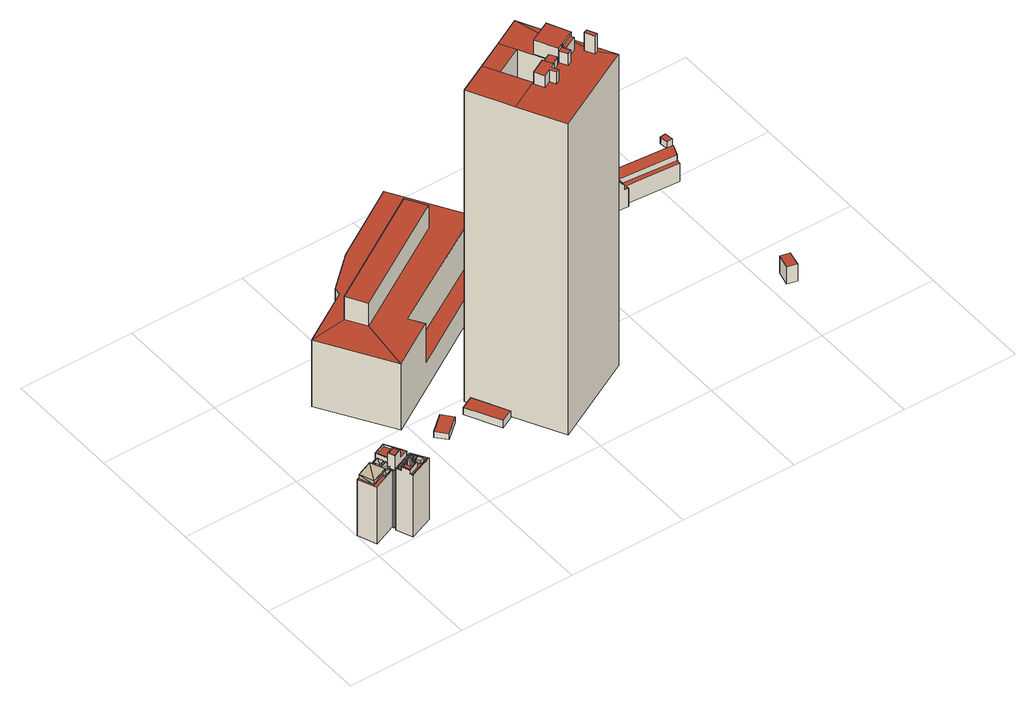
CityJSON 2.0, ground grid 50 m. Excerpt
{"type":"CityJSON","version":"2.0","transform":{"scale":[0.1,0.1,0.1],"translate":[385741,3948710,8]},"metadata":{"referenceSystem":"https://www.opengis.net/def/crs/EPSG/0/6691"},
"CityObjects":{
"building1":{"type":"Building","attributes":{"延べ面積換算係数":"1","大字・町コード":"1","町・丁目コード":"3","13+区市町村コード+大字・町コード+町・丁目コード":"13103001003","class":"3002","usage":"401","measuredHeight":29.2,"storeysAboveGround":8,"storeysBelowGround":1,"RiverFloodingRiskAttribute.description":"10","RiverFloodingRiskAttribute.rank":"2","RiverFloodingRiskAttribute.depth":0.51,"RiverFloodingRiskAttribute.adminType":"2","RiverFloodingRiskAttribute.scale":"2","BuildingDetailAttribute.buildingRoofEdgeArea":167.63,"BuildingDetailAttribute.fireproofStructureType":"1001","BuildingDetailAttribute.urbanPlanType":"21","BuildingDetailAttribute.areaClassificationType":"22","BuildingDetailAttribute.districtsAndZonesType":"10","BuildingDetailAttribute.landUseType":"212","BuildingDetailAttribute.detailedUsage":"1210","BuildingDetailAttribute.specifiedBuildingCoverageRate":80,"BuildingDetailAttribute.specifiedFloorAreaRate":700,"BuildingDetailAttribute.surveyYear":2021,"BuildingIDAttribute.prefecture":"13","BuildingIDAttribute.city":"13103"},"address":[{"country":"日本","locality":"東京都港区赤坂三丁目"}],"children":["building1-1"],"geometry":[{"type":"Solid","lod":"2","boundaries":[[[[0,1,2,3,4,5]],[[6,7,8,9]],[[10,11,12,13,14,15,16,17]],[[18,19,9,8]],[[20,21,22,23,24,25,26,27]],[[28,29,30,31]],[[32,33,34,35]],[[36,37,38,19,18]],[[7,6,39,40,41,42,43]],[[44,28,31,45]],[[46,44,45,47]],[[29,46,47,30]],[[2,8,7,43,3]],[[12,11,41,40]],[[14,13,39,6]],[[31,30,22,21]],[[34,33,28,44]],[[15,14,6,9]],[[11,10,37,36,23,22,30,47,41]],[[36,18,24,23]],[[17,16,19,38]],[[47,45,42,41]],[[25,24,18,8,2,1]],[[13,12,40,39]],[[5,27,26,0]],[[0,26,25,1]],[[16,15,9,19]],[[45,31,21,20,4,3,43,42]],[[35,34,44,46]],[[10,17,38,37]],[[32,35,46,29]],[[33,32,29,28]],[[4,20,27,5]]]],"semantics":{"surfaces":[{"type":"GroundSurface"},{"type":"RoofSurface"},{"type":"WallSurface"}],"values":[[0,1,1,1,1,1,1,1,1,1,1,1,2,2,2,2,2,2,2,2,2,2,2,2,2,2,2,2,2,2,2,2,2]]}}]},
"building1-1":{"type":"BuildingInstallation","parents":["building1"],"geometry":[{"type":"MultiSurface","lod":"2","boundaries":[[[48,49,50]],[[51,48,50]],[[52,48,51]],[[53,52,51]],[[52,53,54]],[[53,55,54]],[[56,55,53]],[[57,56,53]],[[58,59,50]],[[49,58,50]],[[54,55,60]],[[61,54,60]],[[62,63,59]],[[58,62,59]],[[64,63,62]],[[22,64,62]],[[56,65,55]],[[55,65,60]],[[22,23,66]],[[64,22,66]],[[67,68,69]],[[70,67,69]],[[67,56,57]],[[67,65,56]],[[67,71,65]],[[70,71,67]],[[23,69,68]],[[66,23,68]],[[72,73,74]],[[75,72,74]],[[72,75,76]],[[77,72,76]],[[71,61,60]],[[65,71,60]],[[78,76,75]],[[74,78,75]],[[79,78,74]],[[73,79,74]],[[79,77,76]],[[78,79,76]],[[53,51,57]],[[57,51,50]],[[67,57,59]],[[68,67,64]],[[68,64,66]],[[64,59,63]],[[50,59,57]],[[64,67,59]],[[73,72,77,79]],[[48,58,49]],[[22,69,23]],[[62,58,22]],[[54,61,52]],[[52,58,48]],[[61,71,70]],[[69,22,70]],[[70,22,58]],[[52,61,70]],[[52,70,58]]]}]},
"building2":{"type":"Building","attributes":{"延べ面積換算係数":"1","大字・町コード":"1","町・丁目コード":"3","13+区市町村コード+大字・町コード+町・丁目コード":"13103001003","class":"3002","usage":"401","measuredHeight":29.1,"storeysAboveGround":8,"storeysBelowGround":0,"RiverFloodingRiskAttribute.description":"10","RiverFloodingRiskAttribute.rank":"2","RiverFloodingRiskAttribute.depth":0.6,"RiverFloodingRiskAttribute.adminType":"2","RiverFloodingRiskAttribute.scale":"2","BuildingDetailAttribute.buildingRoofEdgeArea":76.33,"BuildingDetailAttribute.fireproofStructureType":"1001","BuildingDetailAttribute.urbanPlanType":"21","BuildingDetailAttribute.areaClassificationType":"22","BuildingDetailAttribute.districtsAndZonesType":"10","BuildingDetailAttribute.landUseType":"212","BuildingDetailAttribute.detailedUsage":"1210","BuildingDetailAttribute.specifiedBuildingCoverageRate":80,"BuildingDetailAttribute.specifiedFloorAreaRate":700,"BuildingDetailAttribute.surveyYear":2021,"BuildingIDAttribute.prefecture":"13","BuildingIDAttribute.city":"13103"},"address":[{"country":"日本","locality":"東京都港区赤坂三丁目"}],"children":["building2-1","building2-2"],"geometry":[{"type":"Solid","lod":"2","boundaries":[[[[80,81,82,83]],[[84,85,86,87]],[[88,89,90,91]],[[92,93,94,95]],[[94,93,88,91]],[[96,97,98,99,100,101,102,103,104,105]],[[85,106,107,86]],[[108,109,110,111]],[[90,89,112]],[[106,113,114,107]],[[115,116,92,95]],[[117,118,119,116,115]],[[113,84,87,114]],[[100,99,116,119]],[[102,86,107,103]],[[110,109,113,106]],[[109,108,84,113]],[[99,98,92,116]],[[111,110,106,85]],[[101,100,119,118]],[[117,87,86,102,101,118]],[[96,105,89,88]],[[97,96,88,93]],[[82,94,91,83]],[[114,87,117,115,80,83,91,90]],[[105,104,112,89]],[[81,95,94,82]],[[80,115,95,81]],[[107,114,90,112,104,103]],[[108,111,85,84]],[[98,97,93,92]]]],"semantics":{"surfaces":[{"type":"GroundSurface"},{"type":"RoofSurface"},{"type":"WallSurface"}],"values":[[0,1,1,1,1,1,1,1,1,1,1,1,1,2,2,2,2,2,2,2,2,2,2,2,2,2,2,2,2,2,2]]}}]},
"building2-1":{"type":"BuildingInstallation","parents":["building2"],"geometry":[{"type":"MultiSurface","lod":"2","boundaries":[[[120,121,122,123]],[[124,125,126,127]],[[128,129,130]],[[131,132,133,134]],[[135,136,137,138]],[[139,121,120,140]],[[122,121,139,141]],[[142,123,122,141]],[[140,142,141,139]],[[140,120,123,142]],[[131,134,143,144]],[[132,131,144,136,135]],[[136,144,143,137]],[[145,124,127,146]],[[137,143,134,133,138]],[[125,124,145,130,129]],[[146,128,130,145]],[[132,135,138,133]],[[127,126,128,146]],[[126,125,129,128]],[[130,128,126,128]]]}]},
"building2-2":{"type":"BuildingInstallation","parents":["building2"],"geometry":[{"type":"MultiSurface","lod":"2","boundaries":[[[147,148,149,150]],[[150,149,151,152]],[[147,150,152,153]],[[153,152,151,154]],[[149,148,154,151]],[[148,147,153,154]]]}]},
"building3":{"type":"Building","attributes":{"class":"9999","usage":"461","measuredHeight":-9999,"storeysAboveGround":9999,"storeysBelowGround":9999,"RiverFloodingRiskAttribute.description":"10","RiverFloodingRiskAttribute.rank":"1","RiverFloodingRiskAttribute.depth":0.32,"RiverFloodingRiskAttribute.adminType":"2","RiverFloodingRiskAttribute.scale":"2","BuildingDetailAttribute.buildingRoofEdgeArea":-9999,"BuildingDetailAttribute.fireproofStructureType":"1011","BuildingDetailAttribute.urbanPlanType":"21","BuildingDetailAttribute.areaClassificationType":"22","BuildingDetailAttribute.districtsAndZonesType":"10","BuildingDetailAttribute.landUseType":"212","BuildingDetailAttribute.detailedUsage":"0","BuildingDetailAttribute.specifiedBuildingCoverageRate":80,"BuildingDetailAttribute.specifiedFloorAreaRate":700,"BuildingDetailAttribute.surveyYear":"0001","BuildingIDAttribute.prefecture":"13","BuildingIDAttribute.city":"13101"},"geometry":[{"type":"Solid","lod":"2","boundaries":[[[[155,156,157,158]],[[159,160,161,162]],[[156,161,160,157]],[[157,160,159,158]],[[155,162,161,156]],[[158,159,162,155]]]],"semantics":{"surfaces":[{"type":"GroundSurface"},{"type":"RoofSurface"},{"type":"WallSurface"}],"values":[[0,1,2,2,2,2]]}}]},
"building4":{"type":"Building","attributes":{"class":"3001","usage":"461","measuredHeight":4,"storeysAboveGround":9999,"storeysBelowGround":9999,"RiverFloodingRiskAttribute.description":"10","RiverFloodingRiskAttribute.rank":"1","RiverFloodingRiskAttribute.depth":0.19,"RiverFloodingRiskAttribute.adminType":"2","RiverFloodingRiskAttribute.scale":"2","BuildingDetailAttribute.buildingRoofEdgeArea":-9999,"BuildingDetailAttribute.fireproofStructureType":"1011","BuildingDetailAttribute.urbanPlanType":"21","BuildingDetailAttribute.areaClassificationType":"22","BuildingDetailAttribute.districtsAndZonesType":"10","BuildingDetailAttribute.landUseType":"212","BuildingDetailAttribute.detailedUsage":"0","BuildingDetailAttribute.specifiedBuildingCoverageRate":80,"BuildingDetailAttribute.specifiedFloorAreaRate":700,"BuildingDetailAttribute.surveyYear":"0001","BuildingIDAttribute.prefecture":"13","BuildingIDAttribute.city":"13101"},"geometry":[{"type":"Solid","lod":"2","boundaries":[[[[163,164,165,166]],[[167,168,169,170]],[[164,169,168,165]],[[163,170,169,164]],[[165,168,167,166]],[[166,167,170,163]]]],"semantics":{"surfaces":[{"type":"GroundSurface"},{"type":"RoofSurface"},{"type":"WallSurface"}],"values":[[0,1,2,2,2,2]]}}]},
"building5":{"type":"Building","attributes":{"延べ面積換算係数":"1","大字・町コード":"46","町・丁目コード":"2","13+区市町村コード+大字・町コード+町・丁目コード":"13101046002","class":"3002","usage":"401","measuredHeight":43.5,"storeysAboveGround":9,"storeysBelowGround":1,"RiverFloodingRiskAttribute.description":"10","RiverFloodingRiskAttribute.rank":"1","RiverFloodingRiskAttribute.depth":0.31,"RiverFloodingRiskAttribute.adminType":"2","RiverFloodingRiskAttribute.scale":"2","LandSlideRiskAttribute.description":"1","LandSlideRiskAttribute.areaType":"2","BuildingDetailAttribute.buildingRoofEdgeArea":3241.76,"BuildingDetailAttribute.fireproofStructureType":"1001","BuildingDetailAttribute.urbanPlanType":"21","BuildingDetailAttribute.areaClassificationType":"22","BuildingDetailAttribute.districtsAndZonesType":"10","BuildingDetailAttribute.landUseType":"212","BuildingDetailAttribute.detailedUsage":"1210","BuildingDetailAttribute.specifiedBuildingCoverageRate":80,"BuildingDetailAttribute.specifiedFloorAreaRate":500,"BuildingDetailAttribute.surveyYear":2021,"BuildingIDAttribute.prefecture":"13","BuildingIDAttribute.city":"13101"},"address":[{"country":"日本","locality":"東京都千代田区永田町二丁目"}],"geometry":[{"type":"Solid","lod":"2","boundaries":[[[[171,172,173,174,175,176,177]],[[178,179,180,181]],[[182,183,184,185,186,187,188,189,190,191,192,193,194]],[[190,189,186,185]],[[195,196,197,198]],[[197,196,191,190,175,174]],[[177,184,183,171]],[[175,190,185,176]],[[171,183,182,172]],[[192,191,196,195]],[[181,180,189,188]],[[176,185,184,177]],[[172,182,194,173]],[[178,181,188,187]],[[193,198,197,174,173,194]],[[193,192,195,198]],[[180,179,186,189]],[[179,178,187,186]]]],"semantics":{"surfaces":[{"type":"GroundSurface"},{"type":"RoofSurface"},{"type":"WallSurface"}],"values":[[0,1,1,1,1,2,2,2,2,2,2,2,2,2,2,2,2,2]]}}]},
"building6":{"type":"Building","attributes":{"name":"プルデンシャルタワー","延べ面積換算係数":"1","大字・町コード":"46","町・丁目コード":"2","13+区市町村コード+大字・町コード+町・丁目コード":"13101046002","class":"3002","usage":"401","measuredHeight":160.5,"storeysAboveGround":38,"storeysBelowGround":0,"RiverFloodingRiskAttribute.description":"10","RiverFloodingRiskAttribute.rank":"1","RiverFloodingRiskAttribute.depth":0.19,"RiverFloodingRiskAttribute.adminType":"2","RiverFloodingRiskAttribute.scale":"2","BuildingDetailAttribute.buildingRoofEdgeArea":1747.64,"BuildingDetailAttribute.fireproofStructureType":"1001","BuildingDetailAttribute.urbanPlanType":"21","BuildingDetailAttribute.areaClassificationType":"22","BuildingDetailAttribute.districtsAndZonesType":"10","BuildingDetailAttribute.landUseType":"212","BuildingDetailAttribute.detailedUsage":"1210","BuildingDetailAttribute.specifiedBuildingCoverageRate":80,"BuildingDetailAttribute.specifiedFloorAreaRate":500,"BuildingDetailAttribute.surveyYear":2021,"BuildingIDAttribute.prefecture":"13","BuildingIDAttribute.city":"13101"},"address":[{"country":"日本","locality":"東京都千代田区永田町二丁目"}],"geometry":[{"type":"Solid","lod":"2","boundaries":[[[[199,200,201,202,203,204,205,206]],[[203,200,199,204]],[[207,208,209,210]],[[211,212,213,208,207,214,215,210,209,216,217,218,219,220,221,222,223,224,225,226,227,228,229,230,231,232,233,234,235,236,237,238,239,240,241]],[[232,231,211,242]],[[243,230,229,244]],[[245,246,247,248,249,250,251,252,253]],[[254,255,256,257]],[[258,259,260,261]],[[262,263,264,265]],[[266,267,268,269]],[[216,209,228,227]],[[212,211,243,244,270]],[[271,272,273,274,275,276,277,278]],[[242,211,241]],[[223,269,268,224]],[[225,272,271,226]],[[232,259,258,233]],[[234,261,248,247,235]],[[274,267,221,220,264,275]],[[230,199,206,231]],[[211,205,204,243]],[[239,252,251,240]],[[203,270,244,229,228,200]],[[207,256,255,214]],[[238,253,252,239]],[[273,268,267,274]],[[200,228,209,208,201]],[[236,246,245,237]],[[214,255,254,215]],[[201,208,213,202]],[[240,251,250,241]],[[224,268,273,272,225]],[[231,206,205,211]],[[227,278,277,216]],[[217,263,262,218]],[[242,260,259,232]],[[233,258,261,234]],[[241,250,249,260,242]],[[221,267,266,222]],[[210,257,256,207]],[[222,266,269,223]],[[237,245,253,238]],[[219,265,264,220]],[[243,204,199,230]],[[275,264,263,276]],[[235,247,246,236]],[[218,262,265,219]],[[215,254,257,210]],[[202,213,212,270,203]],[[248,261,260,249]],[[277,276,263,217,216]],[[226,271,278,227]]]],"semantics":{"surfaces":[{"type":"GroundSurface"},{"type":"RoofSurface"},{"type":"WallSurface"}],"values":[[0,0,1,1,1,1,1,1,1,1,1,1,1,1,1,2,2,2,2,2,2,2,2,2,2,2,2,2,2,2,2,2,2,2,2,2,2,2,2,2,2,2,2,2,2,2,2,2,2,2,2,2,2]]}}]},
"building7":{"type":"Building","attributes":{"class":"9999","usage":"461","measuredHeight":4,"storeysAboveGround":9999,"storeysBelowGround":9999,"RiverFloodingRiskAttribute.description":"10","RiverFloodingRiskAttribute.rank":"2","RiverFloodingRiskAttribute.depth":0.87,"RiverFloodingRiskAttribute.adminType":"2","RiverFloodingRiskAttribute.scale":"2","BuildingDetailAttribute.buildingRoofEdgeArea":-9999,"BuildingDetailAttribute.fireproofStructureType":"1011","BuildingDetailAttribute.urbanPlanType":"21","BuildingDetailAttribute.areaClassificationType":"22","BuildingDetailAttribute.districtsAndZonesType":"10","BuildingDetailAttribute.landUseType":"212","BuildingDetailAttribute.detailedUsage":"0","BuildingDetailAttribute.specifiedBuildingCoverageRate":80,"BuildingDetailAttribute.specifiedFloorAreaRate":500,"BuildingDetailAttribute.surveyYear":"0001","BuildingIDAttribute.prefecture":"13","BuildingIDAttribute.city":"13101"},"geometry":[{"type":"Solid","lod":"2","boundaries":[[[[279,280,281,282]],[[283,284,285,286]],[[280,285,284,281]],[[282,283,286,279]],[[279,286,285,280]],[[281,284,283,282]]]],"semantics":{"surfaces":[{"type":"GroundSurface"},{"type":"RoofSurface"},{"type":"WallSurface"}],"values":[[0,1,2,2,2,2]]}}]},
"building8":{"type":"Building","attributes":{"class":"3001","usage":"461","measuredHeight":5.2,"storeysAboveGround":9999,"storeysBelowGround":9999,"RiverFloodingRiskAttribute.description":"10","RiverFloodingRiskAttribute.rank":"2","RiverFloodingRiskAttribute.depth":1.61,"RiverFloodingRiskAttribute.adminType":"2","RiverFloodingRiskAttribute.scale":"2","LandSlideRiskAttribute.description":"1","LandSlideRiskAttribute.areaType":"1","BuildingDetailAttribute.buildingRoofEdgeArea":-9999,"BuildingDetailAttribute.fireproofStructureType":"1011","BuildingDetailAttribute.urbanPlanType":"21","BuildingDetailAttribute.areaClassificationType":"22","BuildingDetailAttribute.districtsAndZonesType":"10","BuildingDetailAttribute.landUseType":"212","BuildingDetailAttribute.detailedUsage":"0","BuildingDetailAttribute.specifiedBuildingCoverageRate":80,"BuildingDetailAttribute.specifiedFloorAreaRate":500,"BuildingDetailAttribute.surveyYear":"0001","BuildingIDAttribute.prefecture":"13","BuildingIDAttribute.city":"13101"},"geometry":[{"type":"Solid","lod":"2","boundaries":[[[[287,288,289,290,291,292,293,294,295,296,297,298,299,300,301,302,303,304,305,306,307,308,309,310,311,312,313,314,315,316]],[[317,318,319,320,321,322,323,324,325,326,327,328,329,330,331,332,333,334,335,336,337,338,339,340,341,342,343,344,345,346]],[[295,335,334,296]],[[303,327,326,304]],[[313,317,346,314]],[[300,330,329,301]],[[288,342,341,289]],[[298,332,331,299]],[[292,338,337,293]],[[309,321,320,310]],[[308,322,321,309]],[[297,333,332,298]],[[290,340,339,291]],[[299,331,330,300]],[[289,341,340,290]],[[302,328,327,303]],[[315,345,344,316]],[[307,323,322,308]],[[294,336,335,295]],[[312,318,317,313]],[[293,337,336,294]],[[291,339,338,292]],[[311,319,318,312]],[[306,324,323,307]],[[296,334,333,297]],[[304,326,325,305]],[[314,346,345,315]],[[287,343,342,288]],[[305,325,324,306]],[[310,320,319,311]],[[301,329,328,302]],[[316,344,343,287]]]],"semantics":{"surfaces":[{"type":"GroundSurface"},{"type":"RoofSurface"},{"type":"WallSurface"}],"values":[[0,1,2,2,2,2,2,2,2,2,2,2,2,2,2,2,2,2,2,2,2,2,2,2,2,2,2,2,2,2,2,2]]}}]},
"building9":{"type":"Building","attributes":{"class":"3003","usage":"461","measuredHeight":8.2,"storeysAboveGround":9999,"storeysBelowGround":9999,"BuildingDetailAttribute.buildingRoofEdgeArea":-9999,"BuildingDetailAttribute.fireproofStructureType":"1011","BuildingDetailAttribute.urbanPlanType":"21","BuildingDetailAttribute.areaClassificationType":"22","BuildingDetailAttribute.districtsAndZonesType":"10","BuildingDetailAttribute.landUseType":"214","BuildingDetailAttribute.detailedUsage":"0","BuildingDetailAttribute.specifiedBuildingCoverageRate":80,"BuildingDetailAttribute.specifiedFloorAreaRate":500,"BuildingDetailAttribute.surveyYear":"0001","BuildingIDAttribute.prefecture":"13","BuildingIDAttribute.city":"13101"},"geometry":[{"type":"Solid","lod":"2","boundaries":[[[[347,348,349,350]],[[351,352,353,354]],[[348,353,352,349]],[[347,354,353,348]],[[350,351,354,347]],[[349,352,351,350]]]],"semantics":{"surfaces":[{"type":"GroundSurface"},{"type":"RoofSurface"},{"type":"WallSurface"}],"values":[[0,1,2,2,2,2]]}}]},
"building10":{"type":"Building","attributes":{"延べ面積換算係数":"1","大字・町コード":"46","町・丁目コード":"2","13+区市町村コード+大字・町コード+町・丁目コード":"13101046002","class":"3001","usage":"422","measuredHeight":15.3,"storeysAboveGround":2,"storeysBelowGround":0,"RiverFloodingRiskAttribute.description":"10","RiverFloodingRiskAttribute.rank":"2","RiverFloodingRiskAttribute.depth":0.81,"RiverFloodingRiskAttribute.adminType":"2","RiverFloodingRiskAttribute.scale":"2","LandSlideRiskAttribute.description":"1","LandSlideRiskAttribute.areaType":"1","BuildingDetailAttribute.buildingRoofEdgeArea":221.58,"BuildingDetailAttribute.fireproofStructureType":"1001","BuildingDetailAttribute.urbanPlanType":"21","BuildingDetailAttribute.areaClassificationType":"22","BuildingDetailAttribute.districtsAndZonesType":"10","BuildingDetailAttribute.landUseType":"214","BuildingDetailAttribute.detailedUsage":"1121","BuildingDetailAttribute.specifiedBuildingCoverageRate":80,"BuildingDetailAttribute.specifiedFloorAreaRate":500,"BuildingDetailAttribute.surveyYear":2021,"BuildingIDAttribute.prefecture":"13","BuildingIDAttribute.city":"13101"},"address":[{"country":"日本","locality":"東京都千代田区永田町二丁目"}],"geometry":[{"type":"Solid","lod":"2","boundaries":[[[[355,356,357,358,359,360]],[[361,362,363,364,365]],[[366,362,361]],[[364,361,365]],[[367,368,369,370,371,372]],[[373,374,375,376,377,366,378]],[[379,378,361]],[[361,364,380,379]],[[378,366,361]],[[375,381,376]],[[381,375,374]],[[382,362,366]],[[377,376,381,374,373,359,358]],[[356,368,367,357]],[[355,360,380,364,363,370,369]],[[382,372,371,362]],[[355,369,368,356]],[[367,372,382,366,377,358,357]],[[378,379,380,360,359,373]],[[362,371,370,363]]]],"semantics":{"surfaces":[{"type":"GroundSurface"},{"type":"RoofSurface"},{"type":"WallSurface"}],"values":[[0,1,1,1,1,1,1,1,1,1,1,1,2,2,2,2,2,2,2,2]]}}]},
"building11":{"type":"Building","attributes":{"class":"9999","usage":"461","measuredHeight":-9999,"storeysAboveGround":9999,"storeysBelowGround":9999,"RiverFloodingRiskAttribute.description":"10","RiverFloodingRiskAttribute.rank":"1","RiverFloodingRiskAttribute.depth":0.05,"RiverFloodingRiskAttribute.adminType":"2","RiverFloodingRiskAttribute.scale":"2","BuildingDetailAttribute.buildingRoofEdgeArea":-9999,"BuildingDetailAttribute.fireproofStructureType":"1011","BuildingDetailAttribute.urbanPlanType":"21","BuildingDetailAttribute.areaClassificationType":"22","BuildingDetailAttribute.districtsAndZonesType":"10","BuildingDetailAttribute.landUseType":"214","BuildingDetailAttribute.detailedUsage":"0","BuildingDetailAttribute.specifiedBuildingCoverageRate":80,"BuildingDetailAttribute.specifiedFloorAreaRate":500,"BuildingDetailAttribute.surveyYear":"0001","BuildingIDAttribute.prefecture":"13","BuildingIDAttribute.city":"13101"},"geometry":[{"type":"Solid","lod":"2","boundaries":[[[[383,384,385,386]],[[387,388,389,390]],[[386,387,390,383]],[[385,388,387,386]],[[384,389,388,385]],[[383,390,389,384]]]],"semantics":{"surfaces":[{"type":"GroundSurface"},{"type":"RoofSurface"},{"type":"WallSurface"}],"values":[[0,1,2,2,2,2]]}}]}
},
"vertices":[
[36,56,3],[3,135,3],[173,205,3],[217,123,3],[137,89,3],[134,97,3],[203,142,309],[206,144,309],[173,205,309],[172,201,309],[146,127,299],[165,135,299],[185,143,299],[188,135,299],[203,142,299],[172,201,299],[123,181,299],[145,130,299],[120,183,309],[123,181,309],[137,89,278],[142,91,278],[129,120,278],[143,126,278],[120,183,278],[3,135,278],[36,56,278],[134,97,278],[143,94,349],[132,119,349],[129,120,349],[142,91,349],[132,119,345],[143,94,345],[174,107,345],[163,132,345],[143,126,309],[146,127,309],[145,130,309],[188,135,309],[185,143,309],[165,135,309],[177,106,309],[217,123,309],[174,107,349],[177,106,349],[163,132,349],[165,135,349],
[92,80,278],[126,94,278],[126,94,288],[92,80,288],[86,95,278],[86,95,288],[36,74,278],[36,74,297],[106,103,297],[106,103,288],[120,107,278],[120,107,288],[11,134,297],[11,134,278],[133,112,278],[133,112,288],[129,120,288],[81,163,297],[143,126,288],[97,124,288],[137,141,288],[137,141,278],[97,124,278],[81,163,278],[106,135,278],[131,145,278],[131,145,292],[106,135,292],[95,160,292],[95,160,278],[121,170,292],[121,170,278],
[134,76,2],[225,113,2],[265,51,2],[163,8,2],[148,53,321],[188,70,321],[190,75,321],[143,56,321],[164,12,303],[161,19,303],[157,21,303],[163,8,303],[224,109,303],[260,52,303],[265,51,303],[225,113,303],[164,12,298],[260,52,298],[224,109,298],[138,74,298],[144,60,298],[146,57,298],[190,75,298],[205,41,298],[160,22,298],[161,19,298],[199,43,321],[205,41,321],[148,53,318],[159,26,318],[199,43,318],[188,70,318],[160,22,303],[159,26,321],[157,21,321],[134,76,303],[138,74,303],[143,56,303],[146,57,303],[144,60,303],
[183,46,318],[173,42,318],[168,53,318],[178,57,318],[216,83,298],[235,91,298],[239,85,298],[219,76,298],[239,85,303],[235,91,303],[236,92,303],[200,92,298],[227,104,298],[231,98,298],[203,86,298],[227,104,303],[229,104,303],[232,98,303],[231,98,303],[173,42,343],[183,46,343],[168,53,343],[178,57,343],[203,86,303],[200,92,303],[216,83,303],[219,76,303],
[216,66,298],[233,72,298],[241,52,298],[225,46,298],[241,52,313],[225,46,313],[216,66,313],[233,72,313],
[616,457,4],[653,414,4],[579,352,4],[543,395,4],[543,395,31],[579,352,31],[653,414,31],[616,457,31],
[826,311,6],[774,284,6],[700,428,6],[753,454,6],[753,454,41],[700,428,41],[774,284,41],[826,311,41],
[519,963,4],[661,1090,4],[975,1282,4],[1189,932,4],[471,496,4],[288,793,4],[517,933,4],[937,1108,439],[448,812,439],[498,729,439],[987,1025,439],[661,1090,328],[519,963,328],[517,933,328],[288,793,328],[448,812,328],[937,1108,328],[987,1025,328],[498,729,328],[471,496,328],[671,617,328],[635,677,328],[1156,986,328],[975,1282,328],[635,677,132],[671,617,132],[1189,932,132],[1156,986,132],
[1031,547,5],[1116,677,5],[1310,306,5],[940,113,5],[746,484,5],[911,484,5],[972,369,5],[1091,432,5],[1258,365,1523],[1310,306,1523],[1211,495,1523],[1238,404,1523],[972,369,1523],[842,301,1523],[940,113,1523],[1243,357,1523],[1223,397,1523],[1199,445,1523],[1188,439,1523],[1196,421,1523],[1143,395,1523],[1134,412,1523],[1130,410,1523],[1147,377,1523],[1127,367,1523],[1110,400,1523],[1109,400,1523],[1064,492,1523],[1154,537,1523],[1116,677,1523],[995,614,1523],[1031,547,1523],[1091,432,1523],[1081,422,1523],[1098,392,1523],[1049,365,1523],[1055,354,1523],[1036,344,1523],[1050,320,1523],[1035,312,1523],[1021,338,1523],[990,321,1523],[968,362,1523],[1032,396,1523],[911,484,1523],[876,552,1523],[1050,320,1580],[1036,344,1580],[1055,354,1580],[1049,365,1580],[1032,396,1580],[968,362,1580],[990,321,1580],[1021,338,1580],[1035,312,1580],[1223,397,1610],[1243,357,1610],[1258,365,1610],[1238,404,1610],[1098,392,1563],[1081,422,1563],[1032,396,1563],[1049,365,1563],[1196,421,1583],[1188,439,1583],[1134,412,1583],[1143,395,1583],[1147,377,1580],[1130,410,1580],[1110,400,1580],[1127,367,1580],[746,484,1523],[1064,492,1592],[1109,400,1592],[1110,400,1592],[1130,410,1592],[1134,412,1592],[1188,439,1592],[1199,445,1592],[1154,537,1592],
[1163,612,20],[1194,628,20],[1216,583,20],[1185,568,20],[1185,568,60],[1216,583,60],[1194,628,60],[1163,612,60],
[1446,782,65],[1440,787,65],[1435,792,65],[1432,799,65],[1430,806,65],[1429,813,65],[1430,820,65],[1432,827,65],[1436,833,65],[1441,839,65],[1447,843,65],[1454,846,65],[1461,847,65],[1468,847,65],[1475,846,65],[1482,843,65],[1488,838,65],[1493,833,65],[1496,826,65],[1498,819,65],[1499,812,65],[1498,805,65],[1496,798,65],[1492,791,65],[1487,786,65],[1481,782,65],[1474,779,65],[1467,777,65],[1460,778,65],[1453,779,65],[1474,779,111],[1481,782,111],[1487,786,111],[1492,791,111],[1496,798,111],[1498,805,111],[1499,812,111],[1498,819,111],[1496,826,111],[1493,833,111],[1488,838,111],[1482,843,111],[1475,846,111],[1468,847,111],[1461,847,111],[1454,846,111],[1447,843,111],[1441,839,111],[1436,833,111],[1432,827,111],[1430,820,111],[1429,813,111],[1430,806,111],[1432,799,111],[1435,792,111],[1440,787,111],[1446,782,111],[1453,779,111],[1460,778,111],[1467,777,111],
[2013,166,141],[1972,176,141],[1987,240,141],[2028,231,141],[2028,231,223],[1987,240,223],[1972,176,223],[2013,166,223],
[1985,843,150],[1757,863,150],[1755,845,150],[1670,853,150],[1677,943,150],[1991,916,150],[1719,912,290],[1740,884,263],[1987,863,263],[1989,889,290],[1743,910,290],[1703,850,303],[1755,845,238],[1757,863,238],[1985,843,238],[1987,863,238],[1740,884,238],[1738,847,238],[1677,943,263],[1676,923,263],[1699,896,293],[1671,871,263],[1670,853,263],[1711,940,303],[1745,937,263],[1991,916,263],[1673,898,293],[1738,847,263],
[2060,990,180],[2036,988,180],[2032,1024,180],[2056,1026,180],[2056,1026,211],[2032,1024,211],[2036,988,211],[2060,990,211]
]}
